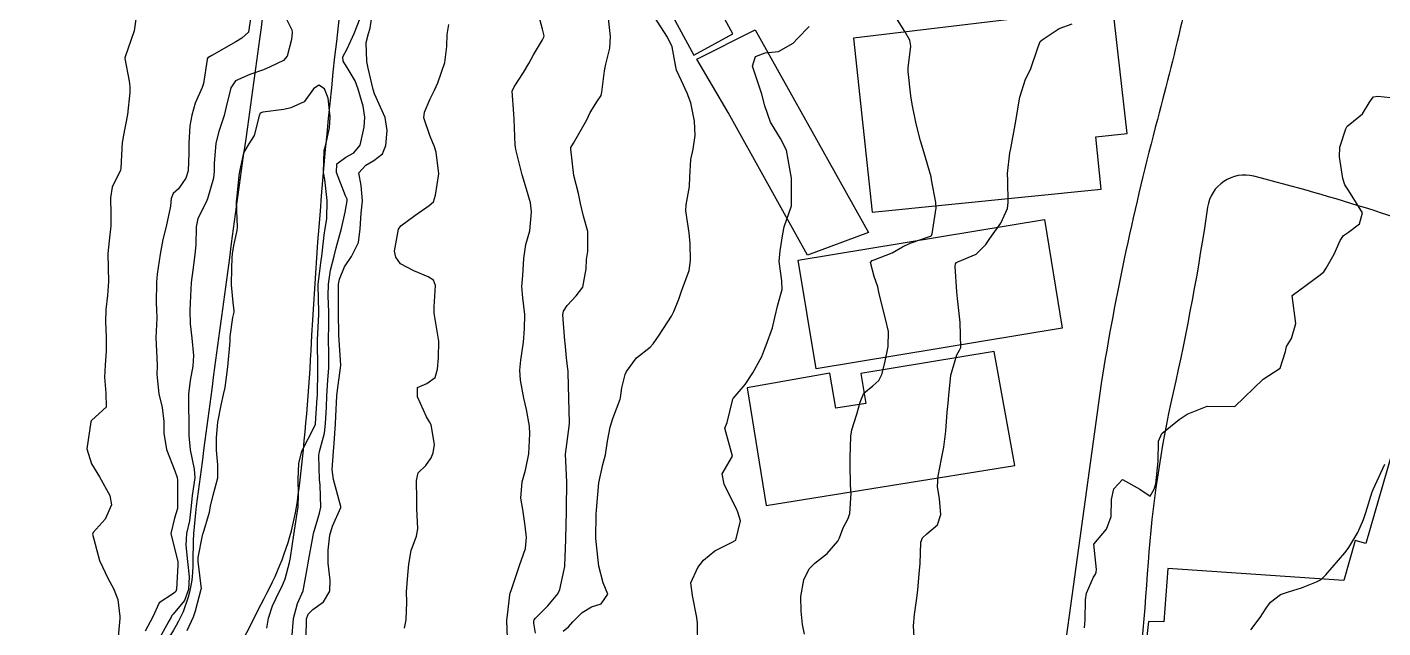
# Model space of a CAD drawing. Header units: metres. Extents: x 298520 to 308411, y 7433745 to 7450750.
# Drawn here: x 300438.7 to 300536, y 7445819.2 to 7445862.3 of the extents above; entities that cross this region are included whole.
import ezdxf

# ---------------------------------------------------------------- set-up
doc = ezdxf.new("R2010")
doc.units = ezdxf.units.M
doc.header["$LTSCALE"] = 10
for name, color, linetype in [('Curvas de Nivel 1m', 11, 'Continuous'), ('Curvas de Nivel 5m', 15, 'Continuous'), ('Edificações', 30, 'Continuous'), ('Hidrografia', 140, 'Continuous'), ('Vias Primárias', 230, 'Continuous')]:
    doc.layers.add(name, color=color, linetype=linetype)

msp = doc.modelspace()

# ---------------------------------------------------------------- linework, layer by layer
at = {"layer": 'Curvas de Nivel 1m', "flags": 128}
for points, elevation in [([(300456.771, 7445863.929), (300457.666, 7445862.129), (300457.701, 7445861.919), (300457.658, 7445861.415), (300457.344, 7445860.225), (300457.075, 7445859.926), (300456.113, 7445859.46), (300455.636, 7445859.254), (300454.66, 7445858.923), (300453.628, 7445858.46), (300453.295, 7445857.965), (300452.967, 7445856.605), (300452.816, 7445855.972), (300452.437, 7445854.833), (300452.226, 7445853.98), (300452.114, 7445852.537), (300452.106, 7445851.982), (300452.046, 7445851.482), (300451.623, 7445849.989), (300451.521, 7445849.76), (300450.923, 7445848.581), (300450.813, 7445847.997), (300450.781, 7445846.7), (300450.721, 7445845.998), (300450.566, 7445844.895), (300450.46, 7445844), (300450.398, 7445843.046), (300450.363, 7445842.001), (300450.377, 7445841.042), (300450.49, 7445839.999), (300450.617, 7445838.771), (300450.581, 7445837.998), (300450.389, 7445836.978), (300450.271, 7445836.001), (300450.256, 7445835.089), (300450.275, 7445834.001), (300450.292, 7445833.031), (300450.373, 7445831.999), (300450.674, 7445830.614), (300450.724, 7445829.996), (300450.532, 7445828.735), (300450.447, 7445827.998), (300450.326, 7445826.92), (300450.128, 7445826.001), (300450.06, 7445825.173), (300450.187, 7445824), (300450.3, 7445822.901), (300450.258, 7445821.999), (300449.986, 7445821.197), (300449.166, 7445820.214), (300449.064, 7445820.112), (300449.009, 7445820.012), (300448.861, 7445819.715), (300447.923, 7445818.028)], 667), ([(300458.668, 7445817.897), (300458.72, 7445819.459), (300458.74, 7445819.896), (300458.844, 7445820.219), (300459.173, 7445820.56), (300459.95, 7445821.114), (300460.405, 7445821.878), (300460.425, 7445822.653), (300460.276, 7445823.879), (300460.291, 7445824.81), (300460.409, 7445825.878), (300460.586, 7445826.534), (300461.191, 7445827.871), (300461.197, 7445827.937), (300460.656, 7445829.876), (300460.576, 7445830.595), (300460.66, 7445831.877), (300460.725, 7445832.47), (300460.809, 7445833.875), (300460.827, 7445834.387), (300460.903, 7445835.874), (300460.942, 7445836.291), (300461.178, 7445837.872), (300461.184, 7445838.073), (300461.064, 7445839.873), (300461.052, 7445840.229), (300461.027, 7445841.874), (300461.023, 7445842.289), (300461.034, 7445843.874), (300461.09, 7445844.24), (300461.466, 7445845.132), (300461.957, 7445845.863), (300462.47, 7445846.873), (300462.582, 7445847.854), (300462.641, 7445848.98), (300462.739, 7445849.852), (300462.646, 7445850.965), (300462.477, 7445851.856), (300462.991, 7445852.408), (300463.557, 7445852.755), (300464.175, 7445853.222), (300464.417, 7445853.832), (300464.512, 7445854.902), (300464.378, 7445855.832), (300463.618, 7445857.519), (300463.506, 7445857.842), (300463.159, 7445859.368), (300463.051, 7445859.849), (300463.01, 7445861.203), (300463.186, 7445861.847), (300463.286, 7445862.228), (300463.539, 7445863.842)], 668), ([(300446.519, 7445863.208), (300446.368, 7445862.049), (300445.7, 7445860.116), (300445.687, 7445860.059), (300446.006, 7445858.434), (300446.058, 7445858.053), (300446.057, 7445857.613), (300445.875, 7445856.056), (300445.577, 7445854.436), (300445.514, 7445854.12), (300445.508, 7445854.061), (300445.414, 7445852.202), (300445.377, 7445852.062), (300444.772, 7445850.83), (300444.664, 7445850.069), (300444.691, 7445848.889), (300444.681, 7445848.068), (300444.577, 7445846.978), (300444.484, 7445846.07), (300444.486, 7445845.047), (300444.513, 7445844.069), (300444.439, 7445843.074), (300444.327, 7445842.071), (300444.311, 7445841.18), (300444.347, 7445840.071), (300444.359, 7445839.105), (300444.289, 7445838.071), (300444.223, 7445837.219), (300444.319, 7445836.07), (300444.344, 7445835.069), (300443.333, 7445834.137), (300443.286, 7445834.081), (300443.251, 7445834), (300442.971, 7445832.085), (300443.297, 7445831.01), (300443.882, 7445830.074), (300444.611, 7445828.725), (300444.727, 7445828.065), (300444.285, 7445827.038), (300443.413, 7445826.078), (300443.362, 7445825.958), (300443.884, 7445824.073), (300444.507, 7445822.76), (300444.891, 7445822.063), (300445.181, 7445821.26), (300445.338, 7445820.058), (300445.322, 7445819.897), (300445.155, 7445818.06)], 669), ([(300454.706, 7445862.921), (300454.576, 7445861.951), (300454.1, 7445861.514), (300453.656, 7445861.258), (300451.925, 7445860.266), (300451.644, 7445860.121), (300451.603, 7445860.031), (300451.592, 7445859.991), (300451.338, 7445858.28), (300451.245, 7445857.994), (300450.749, 7445856.856), (300450.501, 7445856.001), (300450.366, 7445855.222), (300450.282, 7445854.003), (300450.286, 7445853.282), (300450.23, 7445852.003), (300450.075, 7445851.475), (300449.534, 7445850.721), (300449.166, 7445850.378), (300449.023, 7445850.017), (300448.966, 7445849.467), (300448.649, 7445848.023), (300448.423, 7445847.092), (300448.234, 7445846.029), (300448.021, 7445844.594), (300447.966, 7445844.032), (300447.937, 7445842.532), (300447.968, 7445842.032), (300447.993, 7445841.463), (300447.929, 7445840.032), (300447.98, 7445838.623), (300448.003, 7445838.031), (300447.992, 7445837.413), (300448.136, 7445836.028), (300448.364, 7445835.045), (300448.483, 7445834.023), (300448.493, 7445833.191), (300448.675, 7445832.02), (300449.29, 7445830.485), (300449.446, 7445830.008), (300449.465, 7445829.825), (300449.483, 7445828.008), (300449.465, 7445827.803), (300449.254, 7445827.111), (300448.998, 7445826.014), (300449.228, 7445825.015), (300449.484, 7445824.007), (300449.507, 7445823.71), (300449.408, 7445822.008), (300449.357, 7445821.842), (300449.188, 7445821.694), (300448.167, 7445821.036), (300447.691, 7445820.032), (300447.152, 7445818.993)], 668), ([(300457.667, 7445818.432), (300457.786, 7445819.911), (300458.093, 7445820.993), (300458.482, 7445821.901), (300458.783, 7445823.47), (300458.837, 7445823.896), (300459.199, 7445825.856), (300459.204, 7445825.89), (300459.209, 7445825.914), (300459.235, 7445826.008), (300459.672, 7445827.47), (300459.753, 7445827.885), (300459.704, 7445829.461), (300459.666, 7445829.886), (300459.611, 7445831.584), (300459.661, 7445831.887), (300460.016, 7445833.193), (300460.102, 7445833.882), (300460.166, 7445835.061), (300460.2, 7445835.882), (300460.26, 7445836.99), (300460.331, 7445837.881), (300460.342, 7445838.932), (300460.317, 7445839.881), (300460.324, 7445840.977), (300460.32, 7445841.881), (300460.293, 7445843.033), (300460.311, 7445843.881), (300460.461, 7445844.882), (300460.704, 7445845.878), (300460.864, 7445846.494), (300461.247, 7445847.873), (300461.515, 7445849.035), (300461.653, 7445849.868), (300461.639, 7445849.983), (300461.526, 7445850.215), (300460.881, 7445851.877), (300460.914, 7445852.515), (300461.56, 7445852.987), (300462.13, 7445853.296), (300462.569, 7445853.855), (300462.876, 7445855.141), (300462.921, 7445855.85), (300462.801, 7445856.656), (300462.443, 7445857.858), (300462.22, 7445858.452), (300461.638, 7445859.418), (300461.353, 7445859.873), (300461.335, 7445860.184), (300461.652, 7445860.763), (300462.158, 7445861.863), (300462.573, 7445862.963)], 667), ([(300475.154, 7445818.85), (300475.041, 7445819.581), (300475.034, 7445819.702), (300475.063, 7445819.803), (300475.166, 7445819.923), (300476.043, 7445820.828), (300476.755, 7445821.684), (300476.897, 7445821.982), (300477.21, 7445823.412), (300477.258, 7445823.634), (300477.263, 7445823.679), (300477.339, 7445825.571), (300477.346, 7445825.679), (300477.387, 7445827.553), (300477.387, 7445827.679), (300477.393, 7445827.807), (300477.415, 7445829.678), (300477.313, 7445831.68), (300477.581, 7445833.676), (300477.599, 7445833.939), (300477.546, 7445835.677), (300477.511, 7445837.548), (300477.5, 7445837.678), (300477.483, 7445837.778), (300477.392, 7445838.604), (300477.284, 7445839.681), (300477.27, 7445839.816), (300477.129, 7445841.683), (300477.171, 7445841.938), (300477.433, 7445842.358), (300478.069, 7445843.046), (300478.569, 7445843.663), (300478.793, 7445844.987), (300478.818, 7445845.66), (300478.914, 7445846.226), (300478.912, 7445847.659), (300478.613, 7445848.762), (300478.4, 7445849.667), (300478.254, 7445850.393), (300477.909, 7445851.675), (300477.688, 7445853.561), (300477.706, 7445853.678), (300477.893, 7445853.992), (300478.84, 7445855.661), (300479.075, 7445856.183), (300479.613, 7445857.022), (300479.867, 7445857.4), (300479.934, 7445857.647), (300480.104, 7445859.179), (300480.215, 7445859.644), (300480.504, 7445860.792), (300480.54, 7445861.641), (300480.394, 7445862.931)], 671), ([(300477.156, 7445818.997), (300477.525, 7445819.31), (300477.845, 7445819.673), (300478.506, 7445820.334), (300479.179, 7445820.734), (300479.881, 7445820.951), (300480.364, 7445821.642), (300480.012, 7445822.459), (300479.714, 7445823.652), (300479.656, 7445824.092), (300479.499, 7445825.656), (300479.506, 7445827.41), (300479.535, 7445827.656), (300479.571, 7445827.96), (300479.697, 7445829.646), (300479.996, 7445830.949), (300480.179, 7445831.641), (300480.333, 7445832.63), (300480.516, 7445833.638), (300480.717, 7445834.258), (300481.24, 7445835.631), (300481.262, 7445835.723), (300481.365, 7445836.437), (300481.604, 7445837.403), (300481.695, 7445837.627), (300482.421, 7445838.591), (300483.401, 7445839.372), (300483.601, 7445839.607), (300484.031, 7445840.223), (300484.912, 7445841.588), (300485.083, 7445841.93), (300485.441, 7445842.802), (300485.649, 7445843.378), (300485.722, 7445843.577), (300486.189, 7445844.849), (300486.292, 7445845.572), (300486.267, 7445846.796), (300486.199, 7445847.573), (300485.955, 7445849.139), (300485.97, 7445849.576), (300486.224, 7445850.886), (300486.24, 7445851.573), (300486.31, 7445852.824), (300486.466, 7445853.571), (300486.613, 7445854.54), (300486.58, 7445855.57), (300486.301, 7445856.884), (300486.051, 7445857.576), (300485.632, 7445858.464), (300485.29, 7445859.236), (300485.22, 7445859.586), (300484.966, 7445860.9), (300484.634, 7445861.595), (300483.685, 7445863.074)], 672), ([(300494.46, 7445818.774), (300494.334, 7445819.472), (300494.219, 7445820.432), (300494.204, 7445821.475), (300494.424, 7445822.691), (300494.804, 7445823.466), (300495.217, 7445823.884), (300496.103, 7445824.573), (300496.861, 7445825.444), (300496.983, 7445825.696), (300497.247, 7445826.402), (300497.607, 7445827.087), (300497.725, 7445827.435), (300497.807, 7445828.906), (300497.765, 7445829.435), (300497.734, 7445831), (300497.752, 7445831.436), (300497.789, 7445832.972), (300497.857, 7445833.435), (300498.213, 7445834.562), (300498.452, 7445835.429), (300498.731, 7445836.058), (300499.37, 7445836.581), (300499.808, 7445836.982), (300500.009, 7445837.411), (300500.221, 7445838.237), (300500.478, 7445839.404), (300500.486, 7445840.476), (300500.279, 7445841.407), (300499.872, 7445842.988), (300499.782, 7445843.415), (300499.719, 7445843.679), (300499.463, 7445844.426), (300499.207, 7445845.423), (300499.325, 7445845.572), (300499.476, 7445845.626), (300500.747, 7445846.138), (300501.49, 7445846.547), (300502.056, 7445846.823), (300503.502, 7445847.312), (300503.538, 7445847.334), (300503.573, 7445847.369), (300503.637, 7445847.501), (300503.923, 7445849.364), (300503.9, 7445849.738), (300503.59, 7445851.369), (300503.546, 7445851.572), (300503.035, 7445853.375), (300502.797, 7445854.161), (300502.474, 7445855.381), (300502.194, 7445856.797), (300502.102, 7445857.385), (300501.902, 7445859.124), (300501.908, 7445859.387), (300502.102, 7445860.942), (300502.026, 7445861.386), (300501.672, 7445861.996), (300500.775, 7445863.399)], 674), ([(300465.767, 7445819.203), (300465.881, 7445819.813), (300465.922, 7445821.073), (300465.915, 7445821.813), (300465.992, 7445823.025), (300466.067, 7445823.811), (300466.25, 7445824.783), (300466.617, 7445825.806), (300466.715, 7445826.331), (300466.65, 7445827.806), (300466.637, 7445828.438), (300466.623, 7445829.807), (300466.733, 7445830.363), (300467.299, 7445830.874), (300467.682, 7445831.419), (300467.816, 7445831.792), (300467.905, 7445832.377), (300467.676, 7445833.795), (300467.558, 7445834.02), (300467.339, 7445834.373), (300466.701, 7445835.807), (300466.695, 7445836.475), (300467.367, 7445836.765), (300467.972, 7445837.193), (300468.126, 7445837.789), (300468.208, 7445838.604), (300468.218, 7445839.788), (300467.987, 7445841.229), (300467.899, 7445841.793), (300467.898, 7445842.254), (300467.991, 7445843.792), (300467.834, 7445844.172), (300467.459, 7445844.418), (300466.437, 7445844.836), (300465.468, 7445845.329), (300465.139, 7445845.823), (300465.052, 7445846.251), (300465.342, 7445847.822), (300465.505, 7445848.06), (300466.507, 7445848.805), (300467.52, 7445849.51), (300467.839, 7445849.795), (300467.998, 7445850.264), (300468.215, 7445851.79), (300468.023, 7445853.337), (300467.879, 7445853.795), (300467.796, 7445854.017), (300467.58, 7445854.529), (300467.16, 7445855.804), (300467.188, 7445856.215), (300467.613, 7445857.168), (300467.814, 7445857.603), (300467.91, 7445857.796), (300468.164, 7445858.328), (300468.659, 7445859.785), (300468.792, 7445860.92), (300468.833, 7445861.782), (300468.948, 7445862.507)], 669), ([(300486.803, 7445817.907), (300486.782, 7445819.564), (300486.745, 7445819.989), (300486.423, 7445821.568), (300486.316, 7445822.454), (300486.814, 7445823.564), (300486.987, 7445823.79), (300487.218, 7445824.083), (300488.029, 7445824.748), (300489.231, 7445825.357), (300489.534, 7445825.535), (300489.864, 7445826.92), (300489.684, 7445827.534), (300489.553, 7445827.823), (300489.271, 7445828.379), (300488.711, 7445829.546), (300488.559, 7445830.278), (300489.303, 7445831.54), (300488.754, 7445833.546), (300488.909, 7445833.973), (300489.295, 7445835.541), (300489.305, 7445835.589), (300489.355, 7445835.69), (300490.219, 7445836.678), (300490.753, 7445837.519), (300491.395, 7445838.7), (300491.631, 7445839.278), (300491.72, 7445839.507), (300492.168, 7445840.75), (300492.336, 7445841.501), (300492.544, 7445842.391), (300492.852, 7445843.496), (300492.847, 7445844.108), (300492.657, 7445845.498), (300492.718, 7445846.264), (300492.9, 7445847.496), (300493.006, 7445847.997), (300493.523, 7445849.49), (300493.543, 7445851.49), (300493.171, 7445853.494), (300492.745, 7445854.335), (300492.023, 7445855.506), (300491.61, 7445856.661), (300491.41, 7445857.512), (300491.279, 7445857.861), (300490.735, 7445859.519), (300490.961, 7445860.205), (300491.653, 7445860.474), (300492.594, 7445860.56), (300493.66, 7445861.165), (300493.973, 7445861.485), (300494.798, 7445862.351)], 673), ([(300455.878, 7445819.211), (300455.995, 7445819.932), (300456.289, 7445820.816), (300456.819, 7445821.924), (300456.951, 7445822.167), (300457.201, 7445822.748), (300457.513, 7445823.916), (300457.578, 7445824.276), (300457.817, 7445825.911), (300458.013, 7445827.147), (300458.143, 7445827.907), (300458.164, 7445828.798), (300458.123, 7445829.907), (300458.177, 7445831.029), (300458.397, 7445831.904), (300459.331, 7445833.731), (300459.377, 7445833.845), (300459.384, 7445833.889), (300459.504, 7445835.736), (300459.51, 7445835.888), (300459.539, 7445837.73), (300459.544, 7445837.888), (300459.521, 7445839.769), (300459.523, 7445839.889), (300459.612, 7445841.706), (300459.617, 7445841.888), (300459.556, 7445843.785), (300459.559, 7445843.889), (300459.782, 7445845.575), (300459.822, 7445845.887), (300459.987, 7445847.393), (300460.075, 7445847.884), (300460.191, 7445848.565), (300460.216, 7445849.883), (300460.039, 7445851.384), (300459.96, 7445851.886), (300459.998, 7445853.454), (300460.117, 7445853.885), (300460.37, 7445855.098), (300460.42, 7445855.882), (300460.287, 7445857.209), (300460.013, 7445857.886), (300459.626, 7445858.157), (300459.222, 7445857.896), (300458.553, 7445856.962), (300457.602, 7445856.517), (300457.114, 7445856.411), (300455.597, 7445856.219), (300455.403, 7445856.135), (300455.324, 7445855.943), (300454.973, 7445854.552), (300454.589, 7445853.95), (300454.218, 7445853.302), (300453.919, 7445851.956), (300453.865, 7445851.64), (300453.694, 7445849.958), (300453.69, 7445849.789), (300453.751, 7445847.958), (300453.735, 7445847.722), (300453.483, 7445846.665), (300453.384, 7445846.051), (300453.383, 7445845.961), (300453.38, 7445845.87), (300453.334, 7445843.962), (300453.335, 7445843.845), (300453.439, 7445842.565), (300453.51, 7445841.959), (300453.506, 7445841.885), (300453.426, 7445841.499), (300453.232, 7445840.136), (300453.223, 7445839.963), (300453.216, 7445839.777), (300453.062, 7445837.965), (300452.857, 7445836.471), (300452.754, 7445835.969), (300452.579, 7445835.205), (300452.335, 7445833.975), (300452.24, 7445832.895), (300452.242, 7445831.976), (300452.343, 7445830.928), (300452.339, 7445829.974), (300452.019, 7445828.728), (300451.823, 7445827.984), (300451.743, 7445827.498), (300451.278, 7445825.99), (300451.262, 7445825.96), (300451.232, 7445825.862), (300450.922, 7445824.288), (300450.924, 7445823.993), (300451.16, 7445822.024), (300451.158, 7445821.99), (300450.738, 7445820.426), (300450.593, 7445819.996), (300450.135, 7445819.018)], 666), ([(300514.562, 7445819.236), (300514.598, 7445819.806), (300514.624, 7445821.236), (300514.707, 7445821.718), (300515.208, 7445822.874), (300515.342, 7445823.097), (300515.398, 7445823.227), (300515.417, 7445823.429), (300515.233, 7445825.23), (300516.149, 7445826.317), (300516.462, 7445827.212), (300516.499, 7445828.435), (300516.667, 7445829.209), (300517.29, 7445829.868), (300518.52, 7445829.188), (300519.278, 7445828.68), (300519.563, 7445829.176), (300519.67, 7445829.557), (300519.84, 7445831.172), (300519.867, 7445832.63), (300520.109, 7445833.168), (300521.343, 7445834.181), (300521.93, 7445834.561), (300523.353, 7445835.13), (300525.353, 7445835.11), (300527.373, 7445837.08), (300528.601, 7445837.851), (300528.974, 7445839.064), (300529.065, 7445839.405), (300529.412, 7445839.98), (300529.725, 7445841.055), (300529.453, 7445843.06), (300531.468, 7445844.544), (300531.728, 7445844.77), (300531.908, 7445845.026), (300532.471, 7445846.032), (300532.904, 7445847.016), (300533.152, 7445847.36), (300533.502, 7445847.611), (300534.298, 7445848.215), (300534.502, 7445849), (300533.538, 7445850.564), (300533.24, 7445851.013), (300533.104, 7445851.46), (300532.864, 7445853.017), (300532.893, 7445853.704), (300533.312, 7445855.013), (300533.407, 7445855.2), (300533.596, 7445855.352), (300534.502, 7445856.102), (300535.055, 7445856.996), (300535.296, 7445857.315), (300535.618, 7445857.352), (300537.418, 7445857.161)], 676), ([(300526.487, 7445819.09), (300527.172, 7445819.972), (300527.606, 7445820.648), (300527.906, 7445821.073), (300528.622, 7445821.635), (300529.194, 7445821.826), (300530.139, 7445822.11), (300531.205, 7445822.531), (300531.531, 7445822.712), (300531.878, 7445823.03), (300533.229, 7445824.607), (300533.406, 7445824.834), (300533.523, 7445825.007), (300534.178, 7445826.071), (300534.59, 7445826.997), (300534.75, 7445827.513), (300535.2, 7445828.991), (300535.225, 7445829.049), (300535.285, 7445829.155), (300536.109, 7445830.978)], 677)]:
    msp.add_lwpolyline(points, dxfattribs=dict(at, elevation=elevation))
at = {"layer": 'Curvas de Nivel 5m', "flags": 128}
for points, elevation in [([(300473.151, 7445818.521), (300473.113, 7445819.731), (300473.117, 7445819.777), (300473.172, 7445820.347), (300473.32, 7445821.599), (300473.351, 7445821.728), (300473.452, 7445821.983), (300474.026, 7445823.718), (300474.445, 7445824.932), (300474.523, 7445825.711), (300474.414, 7445826.544), (300474.265, 7445827.715), (300474.102, 7445828.548), (300474.213, 7445829.716), (300474.456, 7445830.552), (300474.689, 7445831.709), (300474.765, 7445833.146), (300474.73, 7445833.709), (300474.517, 7445834.884), (300474.328, 7445835.715), (300474.089, 7445837.002), (300474.028, 7445837.72), (300474.104, 7445838.433), (300474.295, 7445839.717), (300474.379, 7445840.682), (300474.386, 7445841.716), (300474.26, 7445842.899), (300474.19, 7445843.719), (300474.245, 7445844.502), (300474.326, 7445845.717), (300474.472, 7445846.731), (300474.756, 7445847.711), (300474.878, 7445849.071), (300474.792, 7445849.711), (300474.509, 7445850.692), (300474.205, 7445851.72), (300473.756, 7445853.541), (300473.718, 7445853.728), (300473.705, 7445853.858), (300473.63, 7445855.72), (300473.599, 7445856.103), (300473.491, 7445857.722), (300473.626, 7445858.038), (300474.298, 7445859.052), (300474.673, 7445859.71), (300475.024, 7445860.331), (300475.66, 7445861.409), (300475.771, 7445861.59), (300475.792, 7445861.699), (300475.67, 7445862.171), (300475.267, 7445863.704)], 670), ([(300502.366, 7445818.163), (300502.294, 7445819.379), (300502.348, 7445820.202), (300502.533, 7445821.376), (300502.6, 7445821.968), (300502.728, 7445823.375), (300502.762, 7445823.831), (300502.806, 7445825.374), (300502.923, 7445825.688), (300503.242, 7445825.98), (300504.001, 7445826.613), (300504.255, 7445827.36), (300504.146, 7445828.489), (300504.017, 7445829.363), (300504.048, 7445830.116), (300504.304, 7445831.355), (300504.473, 7445832.195), (300504.604, 7445833.351), (300504.706, 7445834.709), (300504.773, 7445835.349), (300504.813, 7445835.897), (300504.978, 7445837.346), (300505.398, 7445838.815), (300505.587, 7445839.152), (300505.673, 7445839.337), (300505.629, 7445841.13), (300505.613, 7445841.338), (300505.446, 7445842.847), (300505.406, 7445843.341), (300505.271, 7445845.144), (300505.296, 7445845.343), (300505.376, 7445845.44), (300505.475, 7445845.489), (300506.775, 7445846.036), (300507.487, 7445846.732), (300507.717, 7445847.091), (300507.884, 7445847.316), (300508.558, 7445848.259), (300509.023, 7445849.305), (300509.089, 7445849.742), (300509.054, 7445851.305), (300509.04, 7445851.816), (300509.205, 7445853.304), (300509.268, 7445853.611), (300509.593, 7445855.3), (300509.914, 7445857.295), (300510.332, 7445858.59), (300510.695, 7445859.284), (300511.209, 7445860.828), (300511.381, 7445861.274), (300511.53, 7445861.407), (300511.666, 7445861.505), (300512.73, 7445862.207), (300513.682, 7445862.554)], 675)]:
    msp.add_lwpolyline(points, dxfattribs=dict(at, elevation=elevation))
at = {"layer": 'Edificações'}
for points in [[(300484.408, 7445864.183), (300486.514, 7445860.308), (300489.315, 7445861.831), (300487.209, 7445865.705)], [(300497.986, 7445861.529), (300499.318, 7445849.037), (300515.748, 7445850.703), (300515.368, 7445854.449), (300517.613, 7445854.677), (300516.596, 7445863.732)], [(300486.75, 7445860.024), (300490.926, 7445862.11), (300499.069, 7445847.594), (300494.679, 7445845.95), (300488.998, 7445856.185)], [(300494.021, 7445845.598), (300511.678, 7445848.522), (300512.968, 7445840.733), (300495.311, 7445837.81)], [(300490.34, 7445836.44), (300491.722, 7445828.014), (300509.57, 7445830.88), (300508.072, 7445839.061), (300498.501, 7445837.469), (300498.856, 7445835.336), (300496.715, 7445834.98), (300496.295, 7445837.502)]]:
    msp.add_lwpolyline(points, close=True, dxfattribs=at)
msp.add_lwpolyline([(300538.422, 7445838.02), (300534.743, 7445825.28), (300533.972, 7445825.502), (300533.158, 7445822.644), (300520.539, 7445823.501), (300520.253, 7445819.66), (300519.145, 7445819.692), (300518.464, 7445813.449), (300520.243, 7445813.255), (300524.361, 7445812.779), (300524.478, 7445813.789), (300526.425, 7445813.652), (300526.318, 7445812.595), (300528.094, 7445812.443), (300528.183, 7445813.479), (300529.326, 7445813.381), (300529.243, 7445812.413), (300530.817, 7445812.278), (300530.901, 7445813.263), (300537.343, 7445812.914)], dxfattribs=at)
at = {"layer": 'Hidrografia'}
for points in [[(300455.898, 7445874.946, -0.049895), (300455.36, 7445861.447, 0.002343), (300450.819, 7445827.968, 0.034785), (300450.578, 7445823.995, -0.164419), (300448.765, 7445818.469, 0.121698), (300447.036, 7445814.387, -0.082463), (300444.771, 7445807.619, 0.123128), (300444.122, 7445804.997, -0.023289), (300443.73, 7445796.118, 0.106858), (300444.586, 7445789.15, -0.019759), (300447.05, 7445781.059, 0.087298), (300448.88, 7445777.071, -0.068579), (300453.229, 7445768.455, 0.061061), (300459.335, 7445755.895, -0.027091), (300463.404, 7445748.972, 0.014058), (300469.671, 7445737.99, 0.028091), (300481.536, 7445720.753, -0.023548), (300500.639, 7445693.532, 0.006693), (300507.32, 7445683.296, 0.034722), (300523.708, 7445662.225, -0.151744), (300527.946, 7445652.964, 0.0855)], [(300533.221, 7445649.797, 0.055178), (300530.717, 7445656.892, 0.027464), (300525.697, 7445665.982, 0.018377), (300511.355, 7445687.117, -0.017025), (300500.425, 7445703.132, 0.01257), (300487.94, 7445721.78, -0.024591), (300480.956, 7445732.773, 0.064809), (300475.057, 7445740.594, -0.088069), (300473.228, 7445743.267, 0.071936), (300471.229, 7445746.401), (300468.169, 7445749.95), (300461.702, 7445763.331, -0.003909), (300455.706, 7445775.987, 0.061161), (300451.7, 7445782.422, -0.052765), (300451.249, 7445783.121, -0.144735), (300449.488, 7445792.769, 0.02), (300450.16, 7445802.809, -0.051648), (300451.309, 7445811.587, -0.058649), (300452.808, 7445815.689, -0.001926), (300456.095, 7445822.136, 0.088121), (300458.143, 7445828.766, 0.017727), (300459.059, 7445839.113, -0.023822), (300462.63, 7445874.526, 0.05637)]]:
    msp.add_lwpolyline(points, format="xyb", dxfattribs=at)
at = {"layer": 'Vias Primárias'}
for points in [[(300472.757, 7446298.552), (300468.745, 7446248.886), (300466.617, 7446226.403), (300463.149, 7446178.291), (300461.077, 7446151.695, -0.021987), (300457.467, 7446123.011, -0.017219), (300453.546, 7446094.038, 0.012508), (300448.29, 7446057.769, -0.015715), (300445.304, 7446038.055, 0.016366), (300439.931, 7446002.265, 0.004412), (300438.101, 7445985.299), (300434.358, 7445947.481), (300430.816, 7445906.377, 0.000058), (300424.418, 7445849.956, -0.005156), (300422.143, 7445831.561, 0.018726), (300420.7, 7445816.57, 0.015018), (300420.39, 7445805.708), (300420.414, 7445790.126, 0.021134), (300421.183, 7445772.737, -0.028017), (300421.669, 7445756.756), (300421.495, 7445749.95)], [(300523.307, 7445870.635, -0.014311), (300519.792, 7445855.698, 0.024642), (300515.748, 7445836.766), (300511.036, 7445802.632), (300509.326, 7445788.318), (300507.867, 7445776.007, 0.092752), (300508.461, 7445767.154), (300510.202, 7445761.673, -0.016997), (300510.891, 7445759.219, 0.040926), (300513.977, 7445749.95)]]:
    msp.add_lwpolyline(points, format="xyb", dxfattribs=at)
msp.add_lwpolyline([(300540.145, 7445775.118), (300560.905, 7445771.564), (300573.98, 7445769.161, 0.440925), (300577.084, 7445771.515), (300582.403, 7445800.192), (300587.906, 7445831.02), (300588.507, 7445834.388, 0.443806), (300585.986, 7445837.645, -0.016264), (300570.321, 7445839.362, -0.0556), (300543.666, 7445846.249, 0.028624), (300526.71, 7445851.618, 0.44483), (300523.394, 7445849.409, -0.018957), (300520.921, 7445836.117, 0.037861), (300519.125, 7445823.923, -0.018275), (300516.349, 7445798.083, 0.028199), (300515.115, 7445783.973, 0.008215), (300515.08, 7445781.508, 0.433538), (300517.208, 7445779.523), (300528.832, 7445777.415), (300538.247, 7445775.616)], format="xyb", close=True, dxfattribs=at)

doc.saveas('drawing.dxf')
